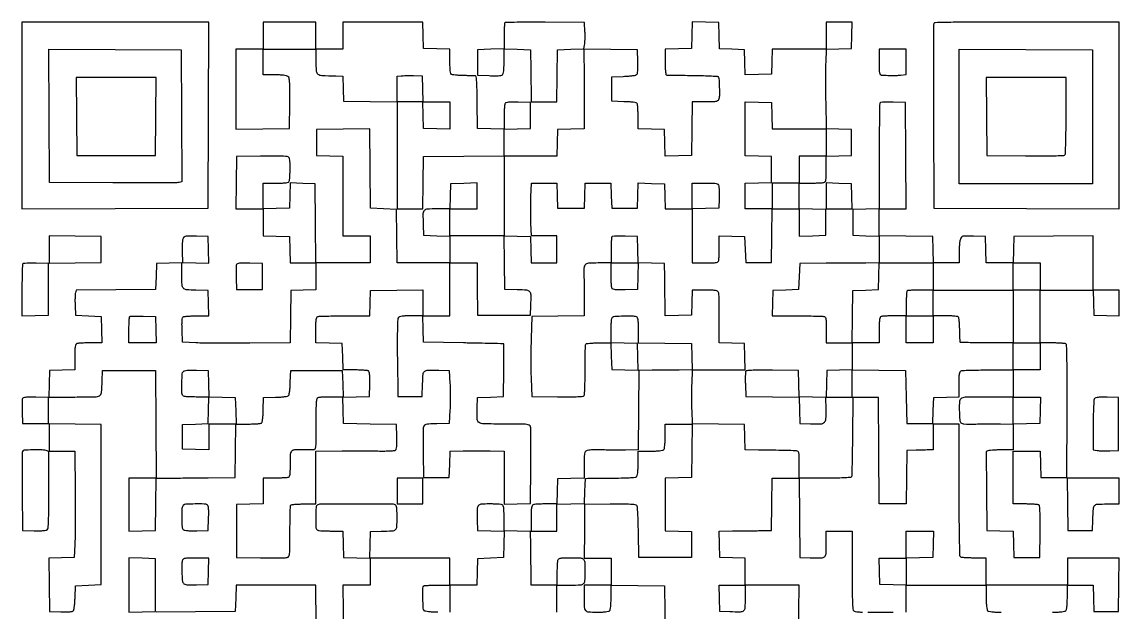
# Model space of a CAD drawing. Extents: x 179 to 1071, y 112 to 1107.
# Drawn here: x 179 to 1071, y 627 to 1107 of the extents above; entities that cross this region are included whole.
import ezdxf

# ---------------------------------------------------------------- set-up
doc = ezdxf.new("R2010")
doc.units = 0

msp = doc.modelspace()

# ---------------------------------------------------------------- linework, layer by layer
for points in [[(179, 1030.993714), (179, 954.987428), (254.75, 955.243714), (330.5, 955.5), (330.756286, 1031.25), (331.012572, 1107), (255.006286, 1107), (179, 1107)], [(223.235953, 1030.25), (223.5, 998.5), (255.5, 998.5), (287.5, 998.5), (287.764047, 1030.25), (288.028094, 1062), (255.5, 1062), (222.971906, 1062)], [(788.783832, 1030.75), (789.067663, 1020), (811.033832, 1020), (833, 1020), (833, 1009), (833, 998), (822, 998), (811, 998), (811, 987), (811, 976), (800, 976), (789, 976), (789, 965.5), (789, 955), (778, 955), (767, 955), (767, 965.466168), (767, 975.932337), (777.75, 976.216168), (788.5, 976.5), (788.5, 987), (788.5, 997.5), (777.75, 997.783832), (767, 998.067663), (767, 1020.067663), (767, 1042.067663), (777.75, 1041.783832), (788.5, 1041.5)], [(833, 965.534983), (833, 955), (843.534983, 955), (854.069966, 955), (853.784983, 965.25), (853.5, 975.5), (843.25, 975.784983), (833, 976.069966)], [(201, 922), (201, 910.960225), (222.25, 911.230112), (243.5, 911.5), (243.5, 922), (243.5, 932.5), (222.25, 932.769888), (201, 933.039775)], [(1006.783832, 791.25), (1006.5, 780.5), (995.75, 780.216168), (985, 779.932337), (985, 790.966168), (985, 802), (996.033832, 802), (1007.067663, 802)], [(484, 725.5), (484, 715), (494.5, 715), (505, 715), (505, 725.5), (505, 736), (494.5, 736), (484, 736)], [(919.783832, 682.25), (919.5, 671.5), (908.75, 671.216168), (898, 670.932337), (898, 659.932337), (898, 648.932337), (887.25, 649.216168), (876.5, 649.5), (876.216168, 660.25), (875.932337, 671), (886.966168, 671), (898, 671), (898, 682), (898, 693), (909.033832, 693), (920.067663, 693)]]:
    msp.add_lwpolyline(points, close=True)
for points in [[(375, 1096), (375, 1085), (364, 1085), (353, 1085), (353, 1052.480498), (353, 1019.960995), (374.75, 1020.230498), (396.5, 1020.5), (396.74408, 1041, 0.002091), (396.836042, 1052.907419, 0.017427), (396.667213, 1058.297668, 0.038042), (396.23561, 1061.312159, 0.180508), (395.30295, 1062.75, 0.111597), (394.082187, 1063.289203, 0.020113), (391.61224, 1063.671172, 0.01846), (388.352267, 1063.920376, 0.009845), (384.30887, 1064), (375, 1064), (375, 1074.5), (375, 1085), (396.5, 1085), (418, 1085), (418, 1074.968615, 0.01704), (418.266925, 1067.138564, 0.221624), (419.639235, 1064.652344, 0.146135), (422.7055, 1063.567587, 0.006336), (434.215017, 1063.139887), (439.930034, 1063), (440.215017, 1052.75), (440.5, 1042.5), (462.25, 1042.230498), (484, 1041.960995), (484, 998.480498), (484, 955), (494.480112, 955), (504.960225, 955), (505.230112, 976.25), (505.5, 997.5), (538.25, 997.763664), (571, 998.027329), (571, 965.513664), (571, 933), (549, 933), (527, 933), (527, 944), (527, 955), (538, 955), (549, 955), (549, 965.533832), (549, 976.067663), (538.25, 975.783832), (527.5, 975.5), (527.215017, 965.25), (526.930034, 955), (516.484069, 955, 0.013279), (508.491055, 954.787682, 0.203503), (506.064186, 953.601462, 0.179309), (505.07159, 950.962726, 0.009911), (505.204946, 942), (505.5, 933.5), (516.25, 933.216168), (527, 932.932337), (527, 921.966168), (527, 911), (505.519502, 911), (484.039005, 911), (483.769502, 932.75), (483.5, 954.5), (473, 955), (462.5, 955.5), (462.236121, 987.769464), (461.972242, 1020.038927), (440.236121, 1019.769464), (418.5, 1019.5), (418.5, 1009), (418.5, 998.5), (429.25, 998.216168), (440, 997.932337), (440, 965.466168), (440, 933), (451, 933), (462, 933), (462, 922), (462, 911), (440.013853, 911), (418.027706, 911), (417.763853, 943.25), (417.5, 975.5), (407.285365, 975.784593), (397.07073, 976.069185), (396.785365, 965.784593), (396.5, 955.5), (385.75, 955.216168), (375, 954.932337), (375, 965.466168), (375, 976), (385.393011, 976, 0.005351), (390.960143, 976.059586, 0.030363), (393.913621, 976.30265, 0.063068), (395.601595, 976.76761, 0.205218), (396.393011, 977.581787, 0.070903), (396.631765, 978.625722, 0.006355), (396.821697, 981.313053, 0.008172), (396.955668, 984.539052, 0.00629), (397, 988.062735, 0.004792), (396.9472, 993.571607, 0.053684), (396.671263, 995.742444, 0.154249), (396.003125, 996.857617, 0.121601), (394.75, 997.514659, 0.054895), (393.159317, 997.724598, 0.002293), (387.432813, 997.821708, 0.003942), (380.634166, 997.85221, 0.002788), (373, 997.783711), (353.5, 997.5), (353.230112, 976.25), (352.960225, 955), (363.980112, 955), (375, 955), (375, 944.033832), (375, 933.067663), (385.75, 932.783832), (396.5, 932.5), (396.783832, 921.75), (397.067663, 911), (407.533832, 911), (418, 911), (418, 900.034983), (418, 889.069966), (407.75, 888.784983), (397.5, 888.5), (397.230189, 867.276375), (396.960378, 846.05275), (364.230189, 845.776375, -0.001631), (350.892777, 845.707273, -0.001758), (337.883243, 845.72806, -0.001659), (326.718551, 845.82219, -0.008419), (320.5, 846), (309.5, 846.5), (309.211769, 856.417355, -0.006827), (309.138177, 861.195195, -0.023663), (309.278982, 864.282937, -0.033714), (309.604266, 866.294865, -0.19692), (310.211769, 867.152042, -0.115544), (311.140513, 867.475677, -0.007547), (313.995921, 867.733781, -0.010645), (317.442966, 867.919289, -0.007728), (321.284983, 867.984687), (331.069966, 868), (330.784983, 878.25), (330.5, 888.5), (320.357794, 888.783793, -0.014107), (312.640268, 889.217866, -0.199485), (310.233117, 890.465549, -0.166627), (309.195945, 893.150956, -0.0092), (309.013655, 902.284983), (309, 911.069966), (298.75, 910.784983), (288.5, 910.5), (288, 900), (287.5, 889.5), (255.26558, 889.236167), (223.031161, 888.972335), (222.469076, 886.732812, 0.047333), (222.266912, 885.406929, 0.007694), (222.159202, 882.802135, 0.008424), (222.1312, 879.722425, 0.007327), (222.203496, 876.496645), (222.5, 868.5), (233, 868), (243.5, 867.5), (243.783832, 856.75), (244.067663, 846), (234.615619, 846, 0.00593), (230.880092, 845.955696, 0.007809), (227.475463, 845.821697, 0.005887), (224.638889, 845.632128, 0.0721), (223.581787, 845.393011, 0.204941), (222.767938, 844.602756, 0.063222), (222.302828, 842.919218, 0.030449), (222.059653, 839.974376, 0.005378), (222, 834.427994), (222, 824.069966), (211.75, 823.784983), (201.5, 823.5), (201.216168, 812.75), (200.932337, 802), (221.947116, 802, 0.003279), (238.564307, 802.108966, 0.129375), (242.073582, 803.081829, 0.243319), (243.69715, 805.639065, 0.014707), (244.24922, 815), (244.5, 823.5), (266, 823.5), (287.5, 823.5), (287.760511, 779.75), (288.021022, 736), (277.010511, 736), (266, 736), (266, 714.466168), (266, 692.932337), (276.75, 693.216168), (287.5, 693.5), (287.769888, 714.75), (288.039775, 736), (298.269888, 736.051249, 0.000533), (303.646351, 736.083915, 0.000154), (311.957405, 736.145827, 0.000155), (321.326884, 736.221401, 0.000165), (330.5, 736.301249), (352.5, 736.5), (352.769502, 758.25), (353.039005, 780), (362.769502, 780.015313, 0.007324), (366.58515, 780.077212, 0.010189), (369.997455, 780.252233, 0.006982), (372.828233, 780.49511, 0.117173), (373.711195, 780.800347, 0.199883), (374.262532, 781.589, 0.01918), (374.684251, 783.944063, 0.019108), (375.012968, 787.199826, 0.00836), (375.211195, 791.535034), (375.5, 801.5), (385.156674, 801.785086, 0.008873), (389.395732, 801.98557, 0.019778), (392.606782, 802.322531, 0.021361), (394.933708, 802.76238, 0.163569), (395.866556, 803.33921, 0.13239), (396.294756, 804.274171, 0.010378), (396.695607, 807.010194, 0.013559), (397.021986, 810.343542, 0.009946), (397.209882, 814.054124), (397.5, 823.5), (418.5, 823.5), (439.5, 823.5), (439.783832, 812.75), (440.067663, 802), (430.615619, 802, 0.00593), (426.880092, 801.955696, 0.007809), (423.475463, 801.821697, 0.005887), (420.638889, 801.632128, 0.0721), (419.581787, 801.393011, 0.257256), (418.698559, 800.346099, 0.030951), (418.27619, 797.243952, 0.016256), (418.049786, 791.715635, 0.002106), (418, 779.893011, -0.001737), (417.956208, 767.286378, -0.019081), (417.728152, 762.233769, -0.052397), (417.245867, 759.698193, -0.318896), (416.25, 758.924124, -0.011235), (415.200775, 758.902233, -0.001572), (413.031004, 758.912543, -0.001796), (410.462142, 758.942055, -0.001525), (407.749161, 758.991246, 0.014994), (400.595924, 758.928246, 0.197052), (398.234659, 757.851283, 0.17841), (397.186381, 755.376436, 0.01189), (397, 747.539601, -0.005402), (396.940284, 742.012439, -0.03053), (396.697006, 739.075597, -0.063366), (396.231757, 737.396166, -0.204683), (395.418213, 736.606989, -0.07203), (394.361889, 736.367894, -0.005915), (391.534475, 736.178303, -0.007831), (388.140776, 736.044305, -0.005951), (384.418213, 736), (375, 736), (375, 725.533832), (375, 715.067663), (364.25, 714.783832), (353.5, 714.5), (353.5, 693), (353.5, 671.5), (373, 671.216289, 0.002748), (380.631913, 671.147205, 0.003894), (387.423497, 671.175954, 0.002243), (393.146559, 671.270439, 0.055014), (394.718288, 671.477382, 0.213173), (396.010913, 672.482437, 0.096593), (396.652386, 674.576453, 0.024796), (396.896072, 678.995482, 0.001435), (396.931812, 692.547566, -0.002712), (396.973018, 700.484325, -0.004217), (397.103374, 707.326652, -0.001341), (397.281778, 713.239013, -0.130922), (397.522542, 714.036473, -0.226947), (398.119452, 714.419823, -0.008341), (400.863272, 714.716964, -0.013744), (404.20627, 714.930221, -0.009055), (408.059017, 715), (418, 715), (418, 736.5), (418, 758), (439.25, 758.085939, -0.000634), (448.155758, 758.110661, -0.000578), (457.342188, 758.113895, -0.000578), (465.553658, 758.097812, -0.001875), (471, 758.06043, 0.007708), (475.116063, 758.080198, 0.01076), (478.794043, 758.233802, 0.007397), (481.842109, 758.472196, 0.124334), (482.788231, 758.807136, 0.191639), (483.394555, 759.684963, 0.033322), (483.720104, 761.713112, 0.023523), (483.861207, 764.812136, 0.006879), (483.788231, 769.582645), (483.5, 779.5), (462, 780), (440.5, 780.5), (440.216515, 791.215829), (439.93303, 801.931657), (450.716515, 802.215829), (461.5, 802.5), (461.788231, 812.417355, 0.006827), (461.861823, 817.195195, 0.023663), (461.721018, 820.282937, 0.033714), (461.395734, 822.294865, 0.19692), (460.788231, 823.152042, 0.115349), (459.860793, 823.475621, 0.007622), (457.024293, 823.733781, 0.010705), (453.599475, 823.919284, 0.007782), (449.783832, 823.984687), (440.067663, 824), (439.783832, 834.75), (439.5, 845.5), (428.75, 845.783832), (418, 846.067663), (418, 856.426843, -0.005377), (418.059651, 861.973908, -0.030446), (418.302822, 864.919034, -0.063217), (418.767927, 866.602718, -0.20495), (419.581787, 867.393011, -0.083039), (420.779191, 867.636622, -0.001846), (426.686499, 867.821697, -0.004131), (433.62132, 867.956005, -0.002776), (441.546804, 868), (461.930034, 868), (462.215017, 878.25), (462.5, 888.5), (483.75, 888.769888), (505, 889.039775), (505, 878.519888), (505, 868), (495.622445, 868, 0.008064), (491.173364, 867.928241, 0.024329), (488.150849, 867.683172, 0.033842), (486.112086, 867.275813, 0.154513), (485.108016, 866.630151, 0.163476), (484.544027, 865.170164, 0.00448), (484.297991, 858.260511, 0.006745), (484.17101, 848.600368, 0.00202), (484.235571, 833.880151), (484.5, 802.5), (494.5, 802.5), (504.5, 802.5), (504.784869, 812.7397, -0.013827), (505.218122, 820.54295, -0.200378), (506.466432, 822.948742, -0.174565), (509.13313, 823.925177, -0.010012), (518, 823.795054), (526.5, 823.5), (527, 813, -0.007592), (527.156039, 808.185663, -0.004304), (527.20625, 802.353125, -0.004296), (527.155727, 796.473072, -0.00706), (527, 791.5), (526.5, 780.5), (516.2603, 780.215131, 0.004124), (509.944999, 779.987293, 0.045906), (507.449919, 779.645706, 0.136997), (506.185819, 778.954953, 0.140303), (505.476589, 777.715131, 0.055026), (505.269945, 776.145293, 0.002238), (505.175721, 770.42257, 0.003889), (505.147147, 763.631689, 0.002744), (505.216289, 756), (505.5, 736.5), (516, 736.5), (526.5, 736.5), (526.783186, 747.186317), (527.066371, 757.872635), (537.74855, 758.186317, -0.004674), (542.652725, 758.284461, -0.00263), (548.607701, 758.316635, -0.002624), (554.619898, 758.285941, -0.00429), (559.715364, 758.18946), (571, 757.878919), (571, 736.405628), (571, 714.932337), (581.75, 715.216168), (592.5, 715.5), (592.7775, 745.5, 0.001763), (592.844237, 757.159276, 0.002635), (592.812934, 767.348438, 0.001104), (592.720949, 776.06604, 0.056444), (592.508448, 777.75, 0.212187), (591.495049, 779.065312, 0.098296), (589.390898, 779.716647, 0.024688), (584.928826, 779.961704, 0.001375), (571, 780, -0.003629), (554.408934, 780.120423, -0.131577), (550.766365, 781.152758, -0.255318), (549.197458, 783.811984, -0.016943), (549.204946, 793), (549.5, 801.5), (560, 802), (570.5, 802.5), (570.769888, 823.75, 0.001201), (570.853948, 831.913026, 0.001974), (570.881216, 838.821028, 0.000199), (570.878762, 844.98937, 0.22805), (570.769888, 845.215202, 0.163943), (570.520012, 845.305888, 0.000066), (561.032405, 845.524285, 0.001), (550.480558, 845.744669, 0.000607), (538, 845.965202), (505.5, 846.5), (505.216168, 857.25), (504.932337, 868), (515.966168, 868), (527, 868), (527, 889.5), (527, 911), (538, 911), (549, 911), (549.046894, 900.25, 0.001159), (549.079466, 895.373532, 0.000692), (549.139675, 889.573437, 0.000693), (549.215634, 883.797098, 0.001202), (549.296894, 879), (549.5, 868.5), (571, 868.5), (592.5, 868.5), (592.796504, 876.496645, 0.010944), (592.924926, 884.958841, 0.179106), (591.939704, 887.567079, 0.195806), (589.526579, 888.788181, 0.013482), (581.7397, 889.215131), (571.5, 889.5), (571.230403, 911.284031), (570.960806, 933.068061), (581.730403, 932.784031), (592.5, 932.5), (592.783832, 921.75), (593.067663, 911), (603.533832, 911), (614, 911), (614, 922), (614, 933), (603.591025, 933), (593.18205, 933), (592.841025, 943.429466, -0.005217), (592.734378, 948.221237, -0.002925), (592.699603, 954.047246, -0.002918), (592.733262, 959.934146, -0.004753), (592.838476, 964.929466), (593.176952, 976), (603.553493, 976), (613.930034, 976), (614.215017, 965.75), (614.5, 955.5), (625.5, 955.5), (636.5, 955.5), (636.784983, 965.75), (637.069966, 976), (647.5, 976), (657.930034, 976), (658.215017, 965.75), (658.5, 955.5), (669, 955.5), (679.5, 955.5), (679.785353, 965.783473), (680.070705, 976.066946), (690.785353, 975.783473), (701.5, 975.5), (701.784983, 965.25), (702.069966, 955), (713.034983, 955), (724, 955), (724, 933), (724, 911), (734.393011, 911, 0.005351), (739.960143, 911.059586, 0.030363), (742.913621, 911.30265, 0.063068), (744.601595, 911.76761, 0.205218), (745.393011, 912.581787, 0.072102), (745.632129, 913.638915, 0.005887), (745.821697, 916.475801, 0.007809), (745.955696, 919.880803, 0.005929), (746, 923.616771), (746, 933.069966), (756.25, 932.784983), (766.5, 932.5), (767, 922), (767.5, 911.5), (778, 911.5), (788.5, 911.5), (788.769502, 933.25), (789.039005, 955), (800.019502, 955), (811, 955), (811, 943.966168), (811, 932.932337), (821.75, 933.216168), (832.5, 933.5), (832.5, 944), (832.5, 954.5), (821.75, 954.783832), (811, 955.067663), (811, 965.533832), (811, 976), (820.418213, 976, 0.005951), (824.140776, 976.044305, 0.007831), (827.534475, 976.178303, 0.005915), (830.361889, 976.367894, 0.07203), (831.418213, 976.606989, 0.204941), (832.232062, 977.397244, 0.063222), (832.697172, 979.080782, 0.030449), (832.940347, 982.025624, 0.005378), (833, 987.572006), (833, 997.930034), (843.25, 998.215017), (853.5, 998.5), (853.5, 1009), (853.5, 1019.5), (843.287005, 1019.784575), (833.074009, 1020.069149), (832.787005, 1041.784575, -0.001714), (832.697933, 1050.884323, -0.001563), (832.66758, 1060.268739, -0.001562), (832.692875, 1068.655565, -0.005077), (832.783481, 1074.215387), (833.066961, 1084.930773), (843.283481, 1085.215387), (853.5, 1085.5), (853.783832, 1096.25), (854.067663, 1107), (843.533832, 1107), (833, 1107), (833, 1096), (833, 1085), (811.034983, 1085), (789.069966, 1085), (788.784983, 1074.75), (788.5, 1064.5), (777.785353, 1064.216527), (767.070705, 1063.933054), (766.785353, 1074.216527), (766.5, 1084.5), (756.283481, 1084.784613), (746.066961, 1085.069227), (745.783481, 1095.784613), (745.5, 1106.5), (734.784171, 1106.783485), (724.068343, 1107.06697), (723.784171, 1096.283485), (723.5, 1085.5), (712.75, 1085.216168), (702, 1084.932337), (702, 1074.466168, 0.006087), (702.061036, 1069.452961, 0.023335), (702.282428, 1066.340442, 0.033431), (702.643441, 1064.406065, 0.318561), (703.25, 1063.892405, 0.017454), (704.191387, 1063.84439, 0.000245), (709.873775, 1063.755936, 0.000684), (716.463306, 1063.665614, 0.000451), (724.043702, 1063.578921, -0.003499), (731.620958, 1063.446056, -0.005322), (738.200792, 1063.214512, -0.002145), (743.820985, 1062.93265, -0.125446), (744.793702, 1062.627499, -0.243679), (745.664403, 1061.172249, -0.007421), (745.999774, 1053.93372, -0.012493), (746.045114, 1046.9281, -0.087194), (745.393011, 1043.581787, -0.205063), (744.602242, 1042.767793, -0.063154), (742.916741, 1042.302749, -0.030411), (739.968078, 1042.059623, -0.005366), (734.412514, 1042), (724.039005, 1042), (723.769502, 1020.25), (723.5, 998.5), (712.784171, 998.216515), (702.068343, 997.93303), (701.784171, 1008.716515), (701.5, 1019.5), (690.75, 1019.783832), (680, 1020.067663), (679.984687, 1029.783832, 0.007334), (679.922787, 1033.593987, 0.010202), (679.747767, 1037.001664, 0.006997), (679.504879, 1039.828483, 0.117134), (679.199653, 1040.711195, 0.199883), (678.411, 1041.262532, 0.01918), (676.055937, 1041.684251, 0.019108), (672.800174, 1042.012968, 0.00836), (668.464966, 1042.211195), (658.5, 1042.5), (658.5, 1052.5), (658.5, 1062.5), (667.945876, 1062.790118, 0.010482), (671.661415, 1062.98226, 0.01414), (675.010214, 1063.321331, 0.01114), (677.755874, 1063.740409, 0.130478), (678.730267, 1064.191104, 0.159945), (679.360369, 1065.194197, 0.036405), (679.706214, 1067.198281, 0.02466), (679.854647, 1070.237553, 0.007277), (679.784391, 1074.900987), (679.5, 1084.5), (657.722956, 1084.769578), (635.945913, 1085.039155), (636.0697, 1062.269578, -0.000582), (636.109983, 1052.839569, -0.000569), (636.128706, 1043.334439, -0.00056), (636.126311, 1034.987739, -0.002138), (636.096744, 1029.783832), (636, 1020.067663), (625.25, 1019.783832), (614.5, 1019.5), (614.216168, 1008.75), (613.932337, 998), (592.466168, 998), (571, 998), (571, 1008.966168), (571, 1019.932337), (581.75, 1020.216168), (592.5, 1020.5), (592.5, 1031), (592.5, 1041.5), (582.582645, 1041.788231, 0.006827), (577.804805, 1041.861823, 0.023663), (574.717063, 1041.721018, 0.033714), (572.705135, 1041.395734, 0.19692), (571.847958, 1040.788231, 0.11554), (571.524324, 1039.859509, 0.007548), (571.266219, 1037.004417, 0.010646), (571.080711, 1033.557744, 0.007729), (571.015313, 1029.716168), (571, 1019.932337), (560.25, 1020.216168), (549.5, 1020.5), (549.230112, 1041.75, 0.002727), (549.041127, 1052.158584, 0.011614), (548.749884, 1058.37242, 0.010244), (548.3765, 1062.484715, 0.353397), (547.730112, 1063.124629, 0.016094), (546.898068, 1063.181952, 0.000932), (544.347661, 1063.270578, 0.001416), (541.310211, 1063.361847, 0.001041), (537.942777, 1063.446469, -0.007679), (534.578119, 1063.575737, -0.010446), (531.548861, 1063.802295, -0.007599), (529.040519, 1064.081212, -0.107318), (528.192777, 1064.380857, -0.207685), (527.65056, 1065.160506, -0.021637), (527.298701, 1067.414423, -0.020021), (527.069575, 1070.610992, -0.00788), (527, 1075.025185), (527, 1084.932337), (516.25, 1085.216168), (505.5, 1085.5), (505.216168, 1096.25), (504.932337, 1107), (472.466168, 1107), (440, 1107), (440, 1096), (440, 1085), (429, 1085), (418, 1085), (418, 1096), (418, 1107), (396.5, 1107), (375, 1107)], [(571.680282, 1106.346949, 0.178026), (571.408118, 1105.758234, 0.0047), (571.199833, 1102.841021, 0.009306), (571.049271, 1099.363422, 0.006164), (571, 1095.367165), (571, 1085.067663), (560.25, 1084.783832), (549.5, 1084.5), (549.5, 1074.167285), (549.5, 1063.83457), (558.846637, 1063.375042, 0.008522), (563.071768, 1063.239441, 0.020138), (566.220482, 1063.318904, 0.023936), (568.49169, 1063.577488, 0.133662), (569.596637, 1064.080202, 0.153848), (570.270208, 1065.124688, 0.035374), (570.685225, 1067.20678, 0.024221), (570.929965, 1070.354348, 0.007292), (571, 1075.156276), (571, 1085.067663), (581.75, 1084.783832), (592.5, 1084.5), (592.738361, 1068, -0.000313), (592.830472, 1061.334568, -0.000357), (592.910122, 1054.951562, -0.000323), (592.970391, 1049.531081, -0.002006), (592.988361, 1046.75), (593, 1042), (603.480112, 1042), (613.960225, 1042), (614.230112, 1063.25), (614.5, 1084.5), (625.21096, 1084.783436), (635.921919, 1085.066871), (636.51745, 1088.283436, 0.030739), (636.728091, 1090.006955, 0.008297), (636.848012, 1092.758259, 0.008369), (636.880072, 1095.892687, 0.008584), (636.80649, 1099), (636.5, 1106.5), (604.430282, 1106.763615, 0.002002), (592.086578, 1106.815665, 0.003234), (581.581211, 1106.749961, 0.00059), (572.328827, 1106.621332, 0.194996)], [(920.460009, 1105.75, 0.090591), (920.266358, 1104.709509, 0.000109), (920.198937, 1082.982812, 0.000984), (920.176611, 1058.652573, 0.000605), (920.241394, 1030), (920.5, 955.5), (995.75, 955.243674), (1071, 954.987348), (1071, 1030.993674), (1071, 1107), (995.968615, 1107, 0.000668), (957.448289, 1106.948566, 0.003471), (936.19131, 1106.744245, 0.001205), (921.475143, 1106.465155, 0.305157)], [(308.758677, 1030.77123), (309.017354, 977.04246), (306.758677, 976.494347, -0.057902), (304.987826, 976.276519, -0.000418), (290.035361, 976.188577, -0.001589), (272.903102, 976.156579, -0.001017), (253, 976.223117), (201.5, 976.5), (201.241383, 1030.758691), (200.982767, 1085.017383), (254.741383, 1084.758691), (308.5, 1084.5)], [(876, 1074.5, 0.004221), (876.051218, 1068.433225, 0.03668), (876.294174, 1065.747341, 0.108169), (876.821153, 1064.424261, 0.233127), (877.75, 1063.894672, 0.003839), (883.047828, 1063.616612, 0.009606), (886.919336, 1063.51768, 0.012434), (890.125798, 1063.577104, 0.01335), (893.25, 1063.796454), (898, 1064.257661), (898, 1074.628831), (898, 1085), (887, 1085), (876, 1085)], [(1049.5, 1030), (1049.5, 975.5), (995.211905, 975.5), (940.92381, 975.5), (940.942857, 1025.75, -0.000032), (940.951538, 1045.331386, -0.000047), (940.961905, 1062.563467, -0.000022), (940.972765, 1077.239555, -0.00086), (940.980952, 1080.508612), (941, 1085.017225), (995.25, 1084.758612), (1049.5, 1084.5)], [(504.783832, 1052.612306), (505.067663, 1042), (516.033832, 1042), (527, 1042), (527, 1030.966168), (527, 1019.932337), (516.25, 1020.216168), (505.5, 1020.5), (505.216168, 1031.25), (504.932337, 1042), (494.466168, 1042), (484, 1042), (484, 1052.436642), (484, 1062.873283), (487.25, 1063.222226, -0.017405), (488.959431, 1063.345777, -0.005052), (491.601562, 1063.417767, -0.005072), (494.581647, 1063.438605, -0.005399), (497.5, 1063.397891), (504.5, 1063.224612)], [(963.235953, 1030.25), (963.5, 998.5), (994.93202, 998.235498, 0.001697), (1010.901959, 998.155315, 0.00816), (1019.995146, 998.288929, 0.006635), (1026.009704, 998.555446, 0.241447), (1027.166708, 999.235498, 0.134731), (1027.492293, 1000.296498, 0.001088), (1027.738089, 1009.161365, 0.003824), (1027.920853, 1019.372002, 0.002438), (1027.984687, 1031.25), (1028, 1062), (995.485953, 1062), (962.971906, 1062)], [(876.699448, 1041.366114, 0.194371), (876.413487, 1040.692468, 0.000353), (876.205463, 1028.299776, 0.00249), (876.050365, 1014.326464, 0.00153), (876, 997.867165), (876, 955.067663), (865.25, 954.783832), (854.5, 954.5), (854.5, 944), (854.5, 933.5), (865.25, 933.216168), (876, 932.932337), (876, 921.966168), (876, 911), (865.25, 910.972336, 0.000987), (859.688124, 910.947046, 0.000308), (851.342188, 910.887487, 0.000308), (842.019799, 910.809485, 0.00034), (833, 910.722336), (811.5, 910.5), (811, 900), (810.5, 889.5), (800, 889), (789.5, 888.5), (789.215017, 878.25), (788.930034, 868), (809.383229, 868, -0.002766), (817.335537, 867.956006, -0.004119), (824.292949, 867.821697, -0.001836), (830.220322, 867.63664, -0.083072), (831.418213, 867.393011, -0.205218), (832.23239, 866.601595, -0.063068), (832.69735, 864.913621, -0.030363), (832.940414, 861.960143, -0.005351), (833, 856.393011), (833, 846), (843.5, 846), (854, 846), (854, 835.034983), (854, 824.069966), (843.75, 823.784983), (833.5, 823.5), (833.216168, 812.75), (832.932337, 802), (843.466168, 802), (854, 802), (854, 813.019502), (854, 824.039005), (875.75, 823.769502), (897.5, 823.5), (898, 802), (898.5, 780.5), (909, 780.5), (919.5, 780.5), (920, 791), (920.5, 801.5), (930.75, 801.784983), (941, 802.069966), (941, 812.427994, -0.005378), (941.059653, 817.974376, -0.030449), (941.302828, 820.919218, -0.063222), (941.767938, 822.602756, -0.204941), (942.581787, 823.393011, -0.083055), (943.779435, 823.636631, -0.001841), (949.696775, 823.821697, -0.004125), (956.642891, 823.956005, -0.002771), (964.581787, 824), (985, 824), (985, 813), (985, 802), (963.567388, 802, 0.003031), (946.824604, 801.898519, 0.107051), (943.042404, 801.031224, 0.266921), (941.384956, 798.661867, 0.026603), (941.129328, 791.472125, 0.010358), (941.442487, 783.314413, 0.192187), (942.517982, 781.022951, 0.184211), (944.893278, 780.052433, 0.00938), (953.376427, 780.011774, -0.001633), (958.379654, 780.065307, -0.001019), (964.243388, 780.096948, -0.001022), (970.024199, 780.104551, -0.001856), (974.75, 780.083566), (985, 780), (985, 769.5), (985, 759), (976.25, 758.986345, 0.006285), (972.733964, 758.936662, 0.007389), (969.405352, 758.798525, 0.006582), (966.601641, 758.603584, 0.044834), (965.236306, 758.366133), (962.972611, 757.759575), (963.236306, 725.629787), (963.5, 693.5), (974.216508, 693.216508), (984.933016, 692.933016), (985.216508, 682.216508), (985.5, 671.5), (996, 671.5), (1006.5, 671.5), (1006.77083, 692.428109, 0.002701), (1006.849994, 702.928451, 0.012029), (1006.714887, 709.091209, 0.012869), (1006.427241, 713.095412, 0.230932), (1005.77083, 714.162796, 0.115844), (1004.852781, 714.482259, 0.007444), (1002.009244, 714.73694, 0.010563), (998.577369, 714.920078, 0.007655), (994.75, 714.984687), (985, 715), (985, 736.5), (985, 758), (995.966168, 758), (1006.932337, 758), (1007.216168, 747.25), (1007.5, 736.5), (1018, 736.5), (1028.5, 736.5), (1028.730901, 790.452787, 0.00097), (1028.794748, 817.742909, 0.004667), (1028.655932, 833.279978, 0.002241), (1028.412313, 843.986401, 0.249397), (1027.730901, 845.187474, 0.116766), (1026.836053, 845.497424, 0.007122), (1023.997515, 845.744189, 0.010303), (1020.574525, 845.921894, 0.007423), (1016.75, 845.984687), (1007, 846), (1007, 867.5), (1007, 889), (1028.465017, 889), (1049.930034, 889), (1050.215017, 878.75), (1050.5, 868.5), (1060.75, 868.215017), (1071, 867.930034), (1071, 878.465017), (1071, 889), (1060.5, 889), (1050, 889), (1050, 911.013853), (1050, 933.027706), (1017.75, 932.763853), (985.5, 932.5), (985.216168, 921.75), (984.932337, 911), (974, 911), (963.067663, 911), (962.783832, 921.75), (962.5, 932.5), (952.739067, 932.786344, 0.003777), (946.318608, 932.926166, 0.056645), (944.094026, 932.705325, 0.164113), (942.888802, 931.98706, 0.086391), (941.989067, 930.471244, 0.057381), (941.604891, 928.958396, 0.011168), (941.290538, 926.156223, 0.011732), (941.07261, 922.854949, 0.010614), (941, 919.4349), (941, 911), (930.533832, 911), (920.067663, 911), (919.783832, 921.75), (919.5, 932.5), (897.75, 932.769502), (876, 933.039005), (876, 944.019502), (876, 955), (887.010623, 955), (898.021245, 955), (897.760623, 998.25), (897.5, 1041.5), (887.449448, 1041.782781, 0.006672), (883.547259, 1041.840477, 0.010046), (880.145783, 1041.777033, 0.005301), (877.300668, 1041.636532, 0.183378)], [(745.527452, 973.746645, -0.047213), (745.730902, 972.414471, -0.007738), (745.839778, 969.806198, -0.008456), (745.868543, 966.723436, -0.00737), (745.796504, 963.496645), (745.5, 955.5), (734.75, 955.216168), (724, 954.932337), (724, 965.466168), (724, 976), (734.480948, 976, -0.003696), (741.090691, 975.951146, -0.046645), (743.565956, 975.682761, -0.147279), (744.810178, 975.013211, -0.135509)], [(310.01538, 931.028739, 0.089721), (309.593321, 929.72211, 0.014763), (309.31694, 927.072896, 0.015383), (309.175108, 923.826587, 0.011481), (309.211167, 920.243181), (309.5, 911.5), (320.284178, 911.215822), (331.068357, 910.931643), (330.784178, 921.715822), (330.5, 932.5), (320.804214, 932.785558, 0.004805), (314.993862, 932.900817, 0.042938), (312.44983, 932.708127, 0.109092), (311.012545, 932.136149, 0.121424)], [(179.699448, 910.366114, 0.189057), (179.415883, 909.716701, 0.001393), (179.205463, 903.7424, 0.00497), (179.050471, 896.848978, 0.003135), (179, 888.799502), (179, 867.932337), (189.75, 868.216168), (200.5, 868.5), (200.5, 889.5), (200.5, 910.5), (190.449448, 910.782781, 0.006672), (186.547259, 910.840477, 0.010046), (183.145783, 910.777033, 0.005301), (180.300668, 910.636532, 0.183378)], [(353.442274, 909.710164, 0.081166), (353.248144, 908.773814, 0.005233), (353.158783, 905.980936, 0.007531), (353.137174, 902.634259, 0.005535), (353.210159, 898.924983), (353.5, 889.5), (364, 889.5), (374.5, 889.5), (374.5, 900), (374.5, 910.5), (364.232115, 910.785181, 0.005823), (359.049899, 910.868732, 0.025951), (356.012272, 910.724596, 0.043922), (354.172333, 910.376284, 0.236652)], [(679.783832, 900.25), (679.5, 889.5), (669.582645, 889.211769, -0.006827), (664.804805, 889.138177, -0.023663), (661.717063, 889.278982, -0.033714), (659.705135, 889.604266, -0.19692), (658.847958, 890.211769, -0.115445), (658.524351, 891.139851, -0.007585), (658.266219, 893.985645, -0.010675), (658.080714, 897.421391, -0.007755), (658.015313, 901.25), (658, 911), (669.033832, 911), (680.067663, 911)], [(920, 900), (920, 889), (952.5, 889), (985, 889), (985, 900), (985, 911), (996, 911), (1007, 911), (1007, 900), (1007, 889), (996, 889), (985, 889), (985, 867.5), (985, 846), (996, 846), (1007, 846), (1007, 835), (1007, 824), (996, 824), (985, 824), (985, 835), (985, 846), (963.5, 846, -0.003268), (955.245202, 846.053952, -0.005387), (948.269587, 846.220312, -0.001189), (942.204077, 846.444814, -0.34404), (941.843276, 846.75, -0.041656), (941.774979, 847.303656, -0.000954), (941.675356, 849.954375, -0.002127), (941.577737, 853.061894, -0.001439), (941.491712, 856.605318, 0.006956), (941.365567, 860.176608, 0.009646), (941.146291, 863.372199, 0.006597), (940.877464, 866.024899, 0.11029), (940.589418, 866.855318, 0.212593), (939.842996, 867.364083, 0.018062), (937.48963, 867.703422, 0.018641), (934.250672, 867.929896, 0.008133), (929.940983, 868), (920, 868), (920, 857), (920, 846), (909, 846), (898, 846), (898, 857), (898, 868), (888.581787, 868, 0.005951), (884.859224, 867.955695, 0.007831), (881.465525, 867.821697, 0.005915), (878.638111, 867.632106, 0.07203), (877.581787, 867.393011, 0.205218), (876.76761, 866.601595, 0.063068), (876.30265, 864.913621, 0.030363), (876.059586, 861.960143, 0.005351), (876, 856.393011), (876, 846), (864.980112, 846), (853.960225, 846), (854.230112, 867.25), (854.5, 888.5), (865, 889), (875.5, 889.5), (875.783832, 900.25), (876.067663, 911), (898.033832, 911), (920, 911)], [(898.666667, 888.333333, 0.177413), (898.400114, 887.758552, 0.004912), (898.195833, 884.973958, 0.009526), (898.048294, 881.649913, 0.006327), (898, 877.833333), (898, 868), (909, 868), (920, 868), (920, 878.5), (920, 889), (909.666667, 889, 0.006022), (905.658388, 888.951724, 0.009111), (902.172917, 888.804167, 0.004516), (899.245497, 888.600197, 0.178563)], [(287.783832, 856.75), (288.067663, 846), (277.033832, 846), (266, 846), (266, 856.333333, -0.006317), (266.050668, 860.343898, -0.009512), (266.205463, 863.836713, -0.004898), (266.419778, 866.762931, -0.177451), (266.699448, 867.366114, -0.183378), (267.300668, 867.636532, -0.005301), (270.145783, 867.777033, -0.010046), (273.547259, 867.840477, -0.006672), (277.449448, 867.782781), (287.5, 867.5)], [(330.783492, 812.783492), (331.066984, 802.066984), (341.783492, 801.783492), (352.5, 801.5), (352.783832, 790.75), (353.067663, 780), (342.033832, 780), (331, 780), (331, 769.466168), (331, 758.932337), (320.25, 759.216168), (309.5, 759.5), (309.5, 769.5), (309.5, 779.5), (320, 780), (330.5, 780.5), (330.783832, 791.25), (331.067663, 802), (320.640821, 802, -0.005326), (315.053621, 802.059521, -0.03028), (312.091792, 802.302479, -0.062919), (310.399526, 802.767294, -0.205485), (309.606989, 803.581787, -0.087289), (308.958739, 806.911679, -0.012666), (309.008637, 813.84559, -0.008837), (309.364128, 820.921051, -0.18133), (310.233397, 822.833397, -0.148826), (311.271169, 823.386818, -0.026578), (313.471245, 823.699745, -0.021344), (316.607967, 823.842445, -0.008138), (320.983397, 823.783397), (330.5, 823.5)], [(767.428316, 822.673791, 0.081671), (767.239371, 821.757832, 0.005039), (767.154683, 818.970251, 0.00737), (767.136144, 815.631657, 0.005389), (767.210159, 811.924983), (767.5, 802.5), (789.216365, 802.230591), (810.93273, 801.961183), (811.216365, 791.230591), (811.5, 780.5), (820.243181, 780.211167, 0.015911), (828.456313, 780.201271, 0.1808), (831.409901, 781.409662, 0.196684), (832.715505, 784.209766, 0.019336), (832.785558, 791.804214), (832.5, 801.5), (821.783492, 801.783492), (811.066984, 802.066984), (810.783492, 812.783492), (810.5, 823.5), (789.218158, 823.748808, 0.002447), (778.19726, 823.823709, 0.0128), (772.132377, 823.679963, 0.015124), (768.340824, 823.377743, 0.280693)], [(179.442274, 800.710164, 0.081166), (179.248144, 799.773814, 0.005233), (179.158783, 796.980936, 0.007531), (179.137174, 793.634259, 0.005535), (179.210159, 789.924983), (179.5, 780.5), (190, 780.5), (200.5, 780.5), (200.5, 791), (200.5, 801.5), (190.232115, 801.785181, 0.005823), (185.049899, 801.868732, 0.025951), (182.012272, 801.724596, 0.043922), (180.172333, 801.376284, 0.236652)], [(1051.176865, 800.713109, 0.153955), (1050.648953, 799.418577, 0.007291), (1050.330004, 794.673833, 0.009478), (1050.113109, 788.217812, 0.003615), (1050.046544, 779.218854), (1050.043199, 759.082522), (1053.271599, 758.483482, 0.029979), (1054.973732, 758.272148, 0.00878), (1057.607907, 758.15082, 0.008785), (1060.583226, 758.118394, 0.009317), (1063.5, 758.192221), (1070.5, 758.5), (1070.5, 780), (1070.5, 801.5), (1061.40192, 801.785515, 0.007769), (1056.971704, 801.855667, 0.026204), (1054.079863, 801.704861, 0.039463), (1052.1716, 801.350942, 0.155179)], [(201, 769.019888), (201, 758), (211.473577, 758), (221.947153, 758), (222.223577, 725.25, -0.001623), (222.292707, 711.941657, -0.00178), (222.271926, 699.035937, -0.00166), (222.178233, 688.000078, -0.008944), (222, 682), (221.5, 671.5), (211.230596, 671.214803), (200.961191, 670.929605), (201.230596, 649.214803), (201.5, 627.5), (210.59808, 627.214485, 0.007845), (214.996098, 627.145511, 0.025724), (217.897814, 627.294921, 0.037917), (219.823385, 627.642688, 0.157174), (220.807962, 628.268609, 0.130448), (221.259022, 629.243633, 0.011152), (221.678395, 631.989455, 0.014149), (222.017671, 635.338504, 0.010491), (222.209882, 639.054124), (222.5, 648.5), (233, 649), (243.5, 649.5), (243.5, 714.5), (243.5, 779.5), (222.25, 779.769888), (201, 780.039775)], [(179.454031, 757.740803, 0.089592), (179.262009, 756.729818, 0.000579), (179.190493, 747.601072, 0.002304), (179.168885, 737.152527, 0.001466), (179.235416, 724.990803), (179.5, 693.5), (188.850715, 693.211141, 0.009249), (192.872751, 693.161331, 0.017928), (196.084414, 693.296193, 0.018374), (198.50627, 693.574867, 0.136187), (199.555243, 694.045847, 0.202686), (200.298242, 695.4796, 0.008976), (200.64248, 701.189954, 0.008774), (200.863389, 710.128356, 0.001651), (200.926465, 726.475413), (200.943875, 757.781414), (198.721938, 758.377052, 0.057991), (194.460729, 759.00391, 0.015805), (187.646574, 758.994364, 0.008112), (180.690394, 758.65161, 0.292685)], [(1029.230112, 714.75), (1029.5, 693.5), (1039.5, 693.5), (1049.5, 693.5), (1049.75078, 702, -0.007697), (1050.164757, 711.216036, -0.164941), (1051.179993, 713.705511, -0.204171), (1053.437164, 714.806529, -0.012757), (1061.019052, 715), (1071, 715), (1071, 725.5), (1071, 736), (1049.980112, 736), (1028.960225, 736)], [(310.2, 713.8, 0.186516), (309.092457, 711.297106, 0.01448), (308.951839, 703.838575, 0.013873), (309.234832, 696.365601, 0.20596), (310.399285, 694.083586, 0.132968), (311.486141, 693.587315, 0.020746), (313.849829, 693.296386, 0.018924), (317.042317, 693.15859, 0.009044), (321.149285, 693.211141), (330.5, 693.5), (330.788231, 703.417355, 0.006827), (330.861823, 708.195195, 0.023663), (330.721018, 711.282937, 0.033714), (330.395734, 713.294865, 0.19692), (329.788231, 714.152042, 0.135963), (327.14717, 714.954873, 0.010702), (319.734599, 714.980317, 0.009077), (312.237199, 714.709362, 0.184843)], [(309.606989, 669.418213, 0.086919), (308.969523, 666.156492, 0.013681), (309.020439, 659.591402, 0.011155), (309.400372, 652.982413, 0.138791), (310.266285, 650.650511, 0.12965), (311.363061, 649.760752, 0.072737), (313.024103, 649.285839, 0.035003), (315.774446, 649.111546, 0.005986), (321.016285, 649.209381), (330.5, 649.5), (330.783832, 660.25), (331.067663, 671), (320.640821, 671, 0.005326), (315.053621, 670.940479, 0.03028), (312.091792, 670.697521, 0.062919), (310.399526, 670.232706, 0.205485)]]:
    msp.add_lwpolyline(points, format="xyb", close=True)
for points in [[(1016.834983, 627, 0.00874), (1021.089346, 627.074375, 0.018513), (1024.377065, 627.311444, 0.019392), (1026.800997, 627.672291, 0.150838), (1027.8, 628.2, 0.150969), (1028.328068, 629.200304, 0.019349), (1028.688776, 631.630442, 0.018472), (1028.925705, 634.928253, 0.008695), (1029, 639.2), (1029, 649), (1039.466168, 649), (1049.932337, 649), (1050.216168, 638.25), (1050.5, 627.5), (1060.5, 627.5), (1070.5, 627.5), (1070.769502, 649.25), (1071.039005, 671), (1050.019502, 671), (1029, 671), (1029, 660), (1029, 649), (996, 649), (963, 649), (963, 660), (963, 671), (953.25, 671.015313, -0.006987), (949.435613, 671.074608, -0.009893), (946.044355, 671.241942, -0.006412), (943.226067, 671.473312, -0.125411), (942.411635, 671.765313, -0.243268), (941.629859, 673.197179, -0.00134), (941.311153, 689.284558, -0.003509), (941.076833, 712.460008, -0.000704), (941.007268, 753.75), (941, 780), (930.5, 780), (920, 780), (920, 769.5), (920, 759), (916.75, 758.938772, 0.001366), (915.015284, 758.90135, 0.000364), (912.251562, 758.832166, 0.000369), (909.109764, 758.748909, 0.00038), (906, 758.661837), (898.5, 758.44613), (898.230498, 736.723065), (897.960995, 715), (886.99112, 715), (876.021245, 715), (875.760623, 758.25), (875.5, 801.5), (865, 801.5), (854.5, 801.5), (854.24854, 770, -0.001357), (854.118423, 757.835406, -0.002132), (853.933719, 747.385937, -0.000531), (853.723609, 738.252467, -0.083591), (853.529924, 737.25, -0.284958), (852.687073, 736.59863, -0.011167), (848.614121, 736.270412, -0.011783), (842.430682, 736.056921, -0.002737), (832.031385, 736), (811, 736), (811, 747, 0.003137), (810.955634, 754.071018, 0.046552), (810.694803, 756.532161, 0.171637), (810.018886, 757.663389, 0.154463), (808.75, 758.178674, 0.013201), (805.961056, 758.326192, 0.00118), (798.946057, 758.49518, 0.001336), (789.709373, 758.671186, 0.00063), (777.784983, 758.851493), (767.069966, 759), (766.784983, 769.25), (766.5, 779.5), (745.312025, 779.769707), (724.124049, 780.039414), (723.812025, 791.019707, -0.00448), (723.714767, 796.019667, -0.002626), (723.68342, 802.005789, -0.002626), (723.71497, 807.993783, -0.004467), (723.812384, 813), (724.124768, 824), (745.596216, 824), (767.067663, 824), (766.783832, 834.75), (766.5, 845.5), (756.25, 845.784983), (746, 846.069966), (745.881396, 856.284983, -0.002573), (745.851528, 860.905036, -0.00156), (745.861373, 866.371915, -0.001563), (745.90503, 871.797373, -0.002754), (745.979786, 876.278984, 0.008407), (746.003429, 880.678894, 0.019391), (745.837437, 883.981635, 0.022674), (745.514022, 886.374674, 0.128971), (744.975945, 887.528984, 0.146797), (743.896946, 888.246071, 0.040738), (741.889104, 888.681627, 0.025935), (738.798254, 888.930446, 0.007118), (733.912538, 889), (724.069966, 889), (723.784983, 878.75), (723.5, 868.5), (712.75, 868.216168), (702, 867.932337), (701.902492, 878.216168, 0.000364), (701.854198, 882.946677, 0.000202), (701.788832, 888.710374, 0.000202), (701.717977, 894.542064, 0.000327), (701.652492, 899.5), (701.5, 910.5), (690.783492, 910.783492), (680.066984, 911.066984), (679.783492, 921.783492), (679.5, 932.5), (669.449448, 932.782781, 0.006672), (665.547259, 932.840477, 0.010046), (662.145783, 932.777033, 0.005301), (659.300668, 932.636532, 0.183378), (658.699448, 932.366114, 0.177451), (658.419778, 931.762931, 0.004898), (658.205463, 928.836713, 0.009512), (658.050668, 925.343898, 0.006317), (658, 921.333333), (658, 911), (647.567388, 911, 0.014704), (639.527215, 910.763498, 0.207529), (637.01149, 909.49172, 0.172009), (635.973225, 906.67191, 0.009506), (636.039033, 897.130647, -0.003234), (636.124406, 892.739619, -0.001884), (636.172904, 887.470782, -0.001883), (636.181726, 882.192484, -0.003184), (636.144302, 877.769888), (636, 868.039775), (614.75, 867.769888), (593.5, 867.5), (593, 849.5, 0.004119), (592.844708, 841.550755, 0.002824), (592.79375, 832.528125, 0.002846), (592.843228, 823.836621, 0.005771), (593, 817), (593.5, 802.5), (614.428109, 802.22917, 0.002696), (624.932379, 802.149872, 0.012044), (631.090029, 802.284919, 0.012865), (635.088906, 802.572299, 0.233534), (636.145261, 803.22917, 0.128631), (636.460695, 804.249683, 0.002392), (636.68226, 809.907909, 0.005703), (636.834637, 816.546412, 0.003762), (636.865326, 824.180734, -0.003154), (636.88668, 831.800998, -0.004852), (637.010733, 838.394349, -0.001755), (637.192147, 844.057096, -0.130239), (637.457191, 844.930734, -0.219345), (638.142046, 845.384706, -0.013172), (640.657395, 845.706342, -0.016529), (643.937565, 845.929018, -0.008682), (648.025185, 846), (657.932337, 846), (658.216168, 835.25), (658.5, 824.5), (669.284178, 824.215822), (680.068357, 823.931643), (679.784178, 834.715822), (679.5, 845.5), (668.75, 845.783832), (658, 846.067663), (658, 855.833832, -0.008739), (658.074372, 860.088767, -0.018512), (658.311437, 863.376818, -0.01939), (658.67228, 865.800954, -0.150842), (659.2, 866.8, -0.182186), (661.075108, 867.648595, -0.008428), (668.18065, 867.98781, -0.012209), (675.131964, 868.032511, -0.087326), (678.418213, 867.393011, -0.205063), (679.232207, 866.602242, -0.063154), (679.697251, 864.916741, -0.030411), (679.940377, 861.968078, -0.005366), (680, 856.412514), (680, 846.039005), (701.75, 845.769502), (723.5, 845.5), (723.783832, 834.75), (724.067663, 824), (713.283832, 823.954554, 0.001151), (708.359856, 823.922472, 0.000665), (702.436501, 823.86237, 0.000664), (696.492624, 823.786258, 0.001115), (691.5, 823.704554), (680.5, 823.5), (680.236147, 791.25), (679.972294, 759), (669.736147, 758.859598, -0.003007), (665.074327, 758.82369, -0.00176), (659.491432, 758.833917, -0.00176), (653.905779, 758.883479, -0.002992), (649.234687, 758.969334, 0.007717), (644.542985, 759.011223, 0.019222), (641.115965, 758.857091, 0.023202), (638.671672, 758.538075, 0.129859), (637.484687, 757.987291, 0.147971), (636.753331, 756.881319, 0.040746), (636.315665, 754.817872, 0.025338), (636.068114, 751.604877, 0.006557), (636, 746.411387), (636, 736.067663), (625.25, 735.783832), (614.5, 735.5), (614.215017, 725.25), (613.930034, 715), (605.046804, 715, 0.006301), (601.529225, 714.955668, 0.008183), (598.308374, 714.821697, 0.00637), (595.625328, 714.631754, 0.070866), (594.581787, 714.393011, 0.205218), (593.76761, 713.601595, 0.063068), (593.30265, 711.913621, 0.030363), (593.059586, 708.960143, 0.005351), (593, 703.393011), (593, 693), (603.5, 693), (614, 693), (614, 703.967249), (614, 714.934498), (625.25, 715.217249), (636.5, 715.5), (636.728607, 725.395274, -0.003577), (636.844237, 729.216211, -0.005616), (637.003974, 732.497724, -0.001812), (637.183598, 735.322897, -0.181525), (637.345002, 735.678336, -0.193345), (637.715964, 735.836674, -0.0005), (643.443171, 735.953772, -0.002964), (649.930833, 736.041466, -0.00183), (657.560173, 736.071438, 0.003835), (666.166245, 736.139753, 0.008974), (672.598731, 736.355675, 0.006131), (677.472649, 736.66688, 0.155408), (678.693778, 737.160821, 0.163231), (679.302723, 738.144158, 0.02807), (679.689502, 740.335162, 0.021914), (679.92891, 743.530593, 0.00774), (680, 748.122445), (680, 758), (689.8, 758, 0.008695), (694.071747, 758.074295, 0.018472), (697.369558, 758.311224, 0.019349), (699.799696, 758.671932, 0.150969), (700.8, 759.2, 0.150969), (701.328068, 760.200304, 0.019349), (701.688776, 762.630442, 0.018472), (701.925705, 765.928253, 0.008695), (702, 770.2), (702, 780), (713.019502, 780), (724.039005, 780), (723.769502, 758.25), (723.5, 736.5), (712.75, 736.216168), (702, 735.932337), (702, 714.5), (702, 693.067663), (712.75, 692.783832), (723.5, 692.5), (723.5, 682), (723.5, 671.5), (702, 671.5), (680.5, 671.5), (680.228743, 691.92315, 0.003859), (680.045929, 700.627347, 0.008423), (679.741926, 707.294653, 0.005289), (679.365256, 712.446195, 0.153478), (678.870629, 713.655883, 0.194683), (677.613196, 714.332272, 0.014862), (673.697637, 714.64319, 0.012453), (667.6027, 714.793233, 0.002745), (657.141886, 714.732733), (636.5, 714.5), (636.283077, 692.75), (636.066153, 671), (647.033077, 671), (658, 671), (658, 660), (658, 649), (647, 649), (636, 649), (636.013655, 640.25, 0.008664), (636.18578, 631.137849, 0.15866), (637.169235, 628.451266, 0.212208), (639.457971, 627.239354, 0.017193), (646.416631, 627, 0.009553), (650.382282, 627.075776, 0.019214), (653.502134, 627.315336, 0.020088), (655.823379, 627.678582, 0.148579), (656.8, 628.2, 0.151042), (657.328268, 629.201028, 0.019326), (657.688897, 631.634627, 0.018449), (657.925749, 634.938063, 0.008671), (658, 639.219502), (658, 649.039005), (679.75, 648.769502), (701.5, 648.5), (701.769888, 627.25), (702.039775, 606)], [(810.5, 606.5), (810.769888, 627.75), (811.039775, 649), (789.019888, 649), (767, 649), (767, 638.519052, -0.012862), (766.794046, 630.513975, -0.198492), (765.636063, 628.0754, -0.184361), (763.056021, 627.071897, -0.010844), (754.496645, 627.203496), (746.5, 627.5), (746.216168, 638.25), (745.932337, 649), (756.466168, 649), (767, 649), (767, 659.965017), (767, 670.930034), (756.75, 671.215017), (746.5, 671.5), (746.216168, 682.25), (745.932337, 693), (756.716168, 693.046894, 0.001157), (761.605698, 693.079468, 0.000692), (767.416624, 693.139675, 0.000693), (773.200582, 693.215633, 0.001206), (778, 693.296894), (788.5, 693.5), (788.769888, 714.75), (789.039775, 736), (800.006035, 736), (810.972294, 736), (811.236147, 703.75), (811.5, 671.5), (820, 671.204946, 0.009927), (828.965089, 671.071849, 0.179688), (831.602972, 672.066531, 0.203196), (832.788355, 674.49751, 0.01319), (833, 682.519052), (833, 693), (843.5, 693), (854, 693), (854, 661.122445, 0.001522), (854.052221, 643.963891, 0.009233), (854.270421, 635.078478, 0.010938), (854.627552, 629.582797, 0.200448), (855.422969, 628.06393, 0.131783), (856.531517, 627.554631, 0.018659), (859.042149, 627.223085, 0.017756), (862.402679, 627.026353, 0.008808)], [(614, 627), (614, 638), (614, 649), (624.893011, 649, 0.010004), (633.243014, 649.167076, 0.176168), (635.705792, 650.175874, 0.197722), (636.802983, 652.489263, 0.013113), (637, 660, 0.012622), (636.810943, 667.488027, 0.191576), (635.750897, 669.805206, 0.181618), (633.36503, 670.824809, 0.011136), (625.5, 671, 0.005432), (619.996324, 670.940206, 0.030628), (617.06926, 670.696802, 0.063541), (615.394846, 670.231384, 0.204366), (614.606989, 669.418213, 0.07203), (614.367894, 668.361889, 0.005915), (614.178303, 665.534475, 0.007831), (614.044305, 662.140776, 0.005951), (614, 658.418213), (614, 649), (603.5, 649), (593, 649), (592.947576, 659.75, 0.001049), (592.91332, 664.660895, 0.000605), (592.852514, 670.573438, 0.000604), (592.777105, 676.509715, 0.001012), (592.697576, 681.5), (592.5, 692.5), (581.75, 692.783832), (571, 693.067663), (571, 703.426843, 0.005377), (570.940349, 708.973908, 0.030446), (570.697178, 711.919034, 0.063217), (570.232073, 713.602718, 0.20495), (569.418213, 714.393011, 0.070903), (568.374278, 714.631765, 0.006355), (565.686947, 714.821697, 0.008172), (562.460948, 714.955668, 0.00629), (558.937265, 715, 0.018396), (552.202118, 714.752111, 0.216958), (549.960401, 713.524916, 0.161461), (549.06185, 710.835716, 0.009253), (549.204946, 702), (549.5, 693.5), (560.283485, 693.215829), (571.06697, 692.931657), (570.783485, 682.215829), (570.5, 671.5), (560, 671), (549.5, 670.5), (549.216168, 659.75), (548.932337, 649), (537.966168, 649), (527, 649), (527, 660), (527, 671), (494.466168, 671), (461.932337, 671), (462.216168, 681.75), (462.5, 692.5), (471, 692.75078, 0.00765), (480.209662, 693.163592, 0.163779), (482.701401, 694.172626, 0.20511), (483.804586, 696.417601, 0.013035), (484, 703.912063, 0.006043), (483.93816, 709.028496, 0.029594), (483.697471, 711.909771, 0.056), (483.256563, 713.605385, 0.212649), (482.500682, 714.361365, 0.091212), (479.547961, 714.912366, 0.000515), (451.039465, 714.956136, 0.000514), (422.527647, 714.941269, 0.091469), (419.582222, 714.393178, 0.293396), (418.091638, 712.36425, 0.015706), (417.828658, 704.000078, 0.015706), (418.091285, 695.635895, 0.293407), (419.581787, 693.606989, 0.07196), (420.63733, 693.367915, 0.005942), (423.455587, 693.178303, 0.007852), (426.838356, 693.044307, 0.005972), (430.547956, 693), (439.932337, 693), (440.216168, 682.25), (440.5, 671.5), (451.25, 671.216168), (462, 670.932337), (462, 659.966168), (462, 649), (450.980112, 649), (439.960225, 649), (440.230112, 627.75), (440.5, 606.5)], [(517.2, 627, -0.008695), (512.928253, 627.074295, -0.018472), (509.630442, 627.311224, -0.019349), (507.200304, 627.671932, -0.150969), (506.2, 628.2, -0.184841), (505.329065, 630.151095, -0.006951), (505.000141, 638.291387, -0.006657), (504.892492, 646.464691, -0.198875), (505.666667, 648.333333, -0.178563), (506.245497, 648.600197, -0.004516), (509.172917, 648.804167, -0.009111), (512.658388, 648.951724, -0.006022), (516.666667, 649), (527, 649), (527, 638), (527, 627)], [(898, 627), (898, 638), (898, 649), (930.5, 649), (963, 649), (963, 639.2, 0.008695), (963.074295, 634.928253, 0.018472), (963.311224, 631.630442, 0.019349), (963.671932, 629.200304, 0.150969), (964.2, 628.2, 0.150838), (965.199003, 627.672291, 0.019392), (967.622935, 627.311444, 0.018513), (970.910654, 627.074375, 0.00874), (975.165017, 627)], [(866.672969, 627.003499, -0.001524), (871.211915, 627.045328, -0.000832), (876.781398, 627.070406, -0.000829), (882.441804, 627.077092, -0.001318), (887.284983, 627.062014)]]:
    msp.add_lwpolyline(points, format="xyb")
for points in [[(266, 626.932337), (276.75, 627.216168), (287.5, 627.5), (287.5, 649), (287.5, 670.5), (276.75, 670.783832), (266, 671.067663), (266, 649.033832), (266, 627)], [(418.236147, 616.75), (417.972294, 649), (385.519979, 649), (353.067663, 649), (352.783832, 638.25), (352.5, 627.5), (320.25, 627.236147), (288, 626.972294)]]:
    msp.add_lwpolyline(points)

doc.saveas('drawing.dxf')
